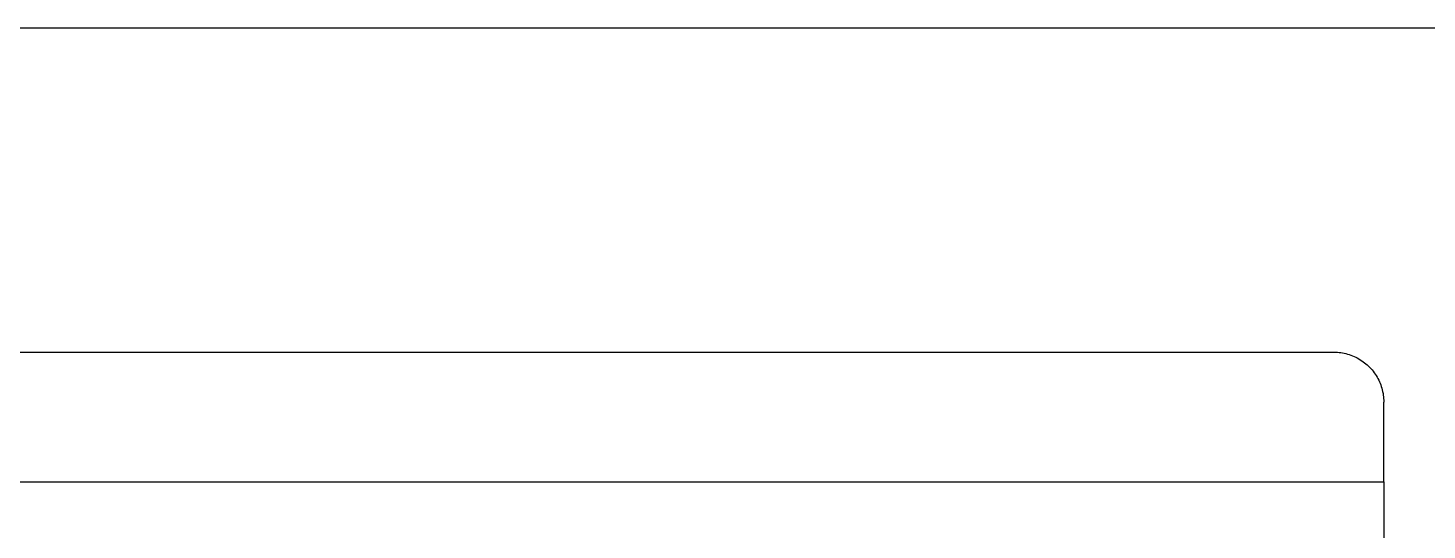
# Model space of a CAD drawing. Header units: millimetres. Extents: x -573 to 3430, y 0 to 3769.
# Drawn here: x 495.45 to 523.51, y 474.91 to 484.97 of the extents above; entities that cross this region are included whole.
import ezdxf

# ---------------------------------------------------------------- set-up
doc = ezdxf.new("R2010")
doc.units = ezdxf.units.MM
doc.layers.add('01 Basic thick', color=7, linetype='Continuous', lineweight=35)

msp = doc.modelspace()

# ---------------------------------------------------------------- linework, layer by layer
at = {"layer": '01 Basic thick', "lineweight": -3}
for p, q in [((169.339, 484.972, -368.054), (527.339, 484.972, -368.054)), ((457.139, 478.472, -368.054), (521.639, 478.472, -368.054)), ((521.639, 478.472, -368.054), (521.674, 478.471, -368.054)), ((521.674, 478.471, -368.054), (521.709, 478.47, -368.054)), ((521.709, 478.47, -368.054), (521.744, 478.467, -368.054)), ((521.744, 478.467, -368.054), (521.778, 478.462, -368.054)), ((521.778, 478.462, -368.054), (521.813, 478.457, -368.054)), ((521.813, 478.457, -368.054), (521.847, 478.45, -368.054)), ((521.847, 478.45, -368.054), (521.881, 478.442, -368.054)), ((521.881, 478.442, -368.054), (521.915, 478.433, -368.054)), ((521.915, 478.433, -368.054), (521.948, 478.423, -368.054)), ((521.948, 478.423, -368.054), (521.981, 478.412, -368.054)), ((521.981, 478.412, -368.054), (522.014, 478.399, -368.054)), ((522.014, 478.399, -368.054), (522.046, 478.386, -368.054)), ((522.046, 478.386, -368.054), (522.077, 478.371, -368.054)), ((522.077, 478.371, -368.054), (522.108, 478.355, -368.054)), ((522.108, 478.355, -368.054), (522.139, 478.338, -368.054)), ((522.139, 478.338, -368.054), (522.169, 478.32, -368.054)), ((522.169, 478.32, -368.054), (522.198, 478.301, -368.054)), ((522.198, 478.301, -368.054), (522.227, 478.281, -368.054)), ((522.227, 478.281, -368.054), (522.255, 478.26, -368.054)), ((522.255, 478.26, -368.054), (522.282, 478.238, -368.054)), ((522.282, 478.238, -368.054), (522.308, 478.215, -368.054)), ((522.308, 478.215, -368.054), (522.334, 478.191, -368.054)), ((522.334, 478.191, -368.054), (522.358, 478.167, -368.054)), ((522.358, 478.167, -368.054), (522.382, 478.141, -368.054)), ((522.382, 478.141, -368.054), (522.405, 478.115, -368.054)), ((522.405, 478.115, -368.054), (522.427, 478.088, -368.054)), ((522.427, 478.088, -368.054), (522.448, 478.06, -368.054)), ((522.448, 478.06, -368.054), (522.468, 478.031, -368.054)), ((522.468, 478.031, -368.054), (522.487, 478.002, -368.054)), ((522.487, 478.002, -368.054), (522.505, 477.972, -368.054)), ((522.505, 477.972, -368.054), (522.522, 477.942, -368.054)), ((522.522, 477.942, -368.054), (522.538, 477.91, -368.054)), ((522.538, 477.91, -368.054), (522.552, 477.879, -368.054)), ((522.552, 477.879, -368.054), (522.566, 477.847, -368.054)), ((522.566, 477.847, -368.054), (522.579, 477.814, -368.054)), ((522.579, 477.814, -368.054), (522.59, 477.781, -368.054)), ((522.59, 477.781, -368.054), (522.6, 477.748, -368.054)), ((522.6, 477.748, -368.054), (522.609, 477.714, -368.054)), ((522.609, 477.714, -368.054), (522.617, 477.68, -368.054)), ((522.617, 477.68, -368.054), (522.624, 477.646, -368.054)), ((522.624, 477.646, -368.054), (522.629, 477.611, -368.054)), ((522.629, 477.611, -368.054), (522.633, 477.577, -368.054)), ((522.633, 477.577, -368.054), (522.637, 477.542, -368.054)), ((522.637, 477.542, -368.054), (522.638, 477.507, -368.054)), ((522.638, 477.507, -368.054), (522.639, 477.472, -368.054)), ((522.639, 475.874, -368.054), (522.639, 477.472, -368.054)), ((456.139, 475.874, -368.054), (522.639, 475.874, -368.054)), ((522.639, 475.874, -368.054), (522.639, 444.07, -368.054))]:
    msp.add_line(p, q, dxfattribs=at)

doc.saveas('drawing.dxf')
